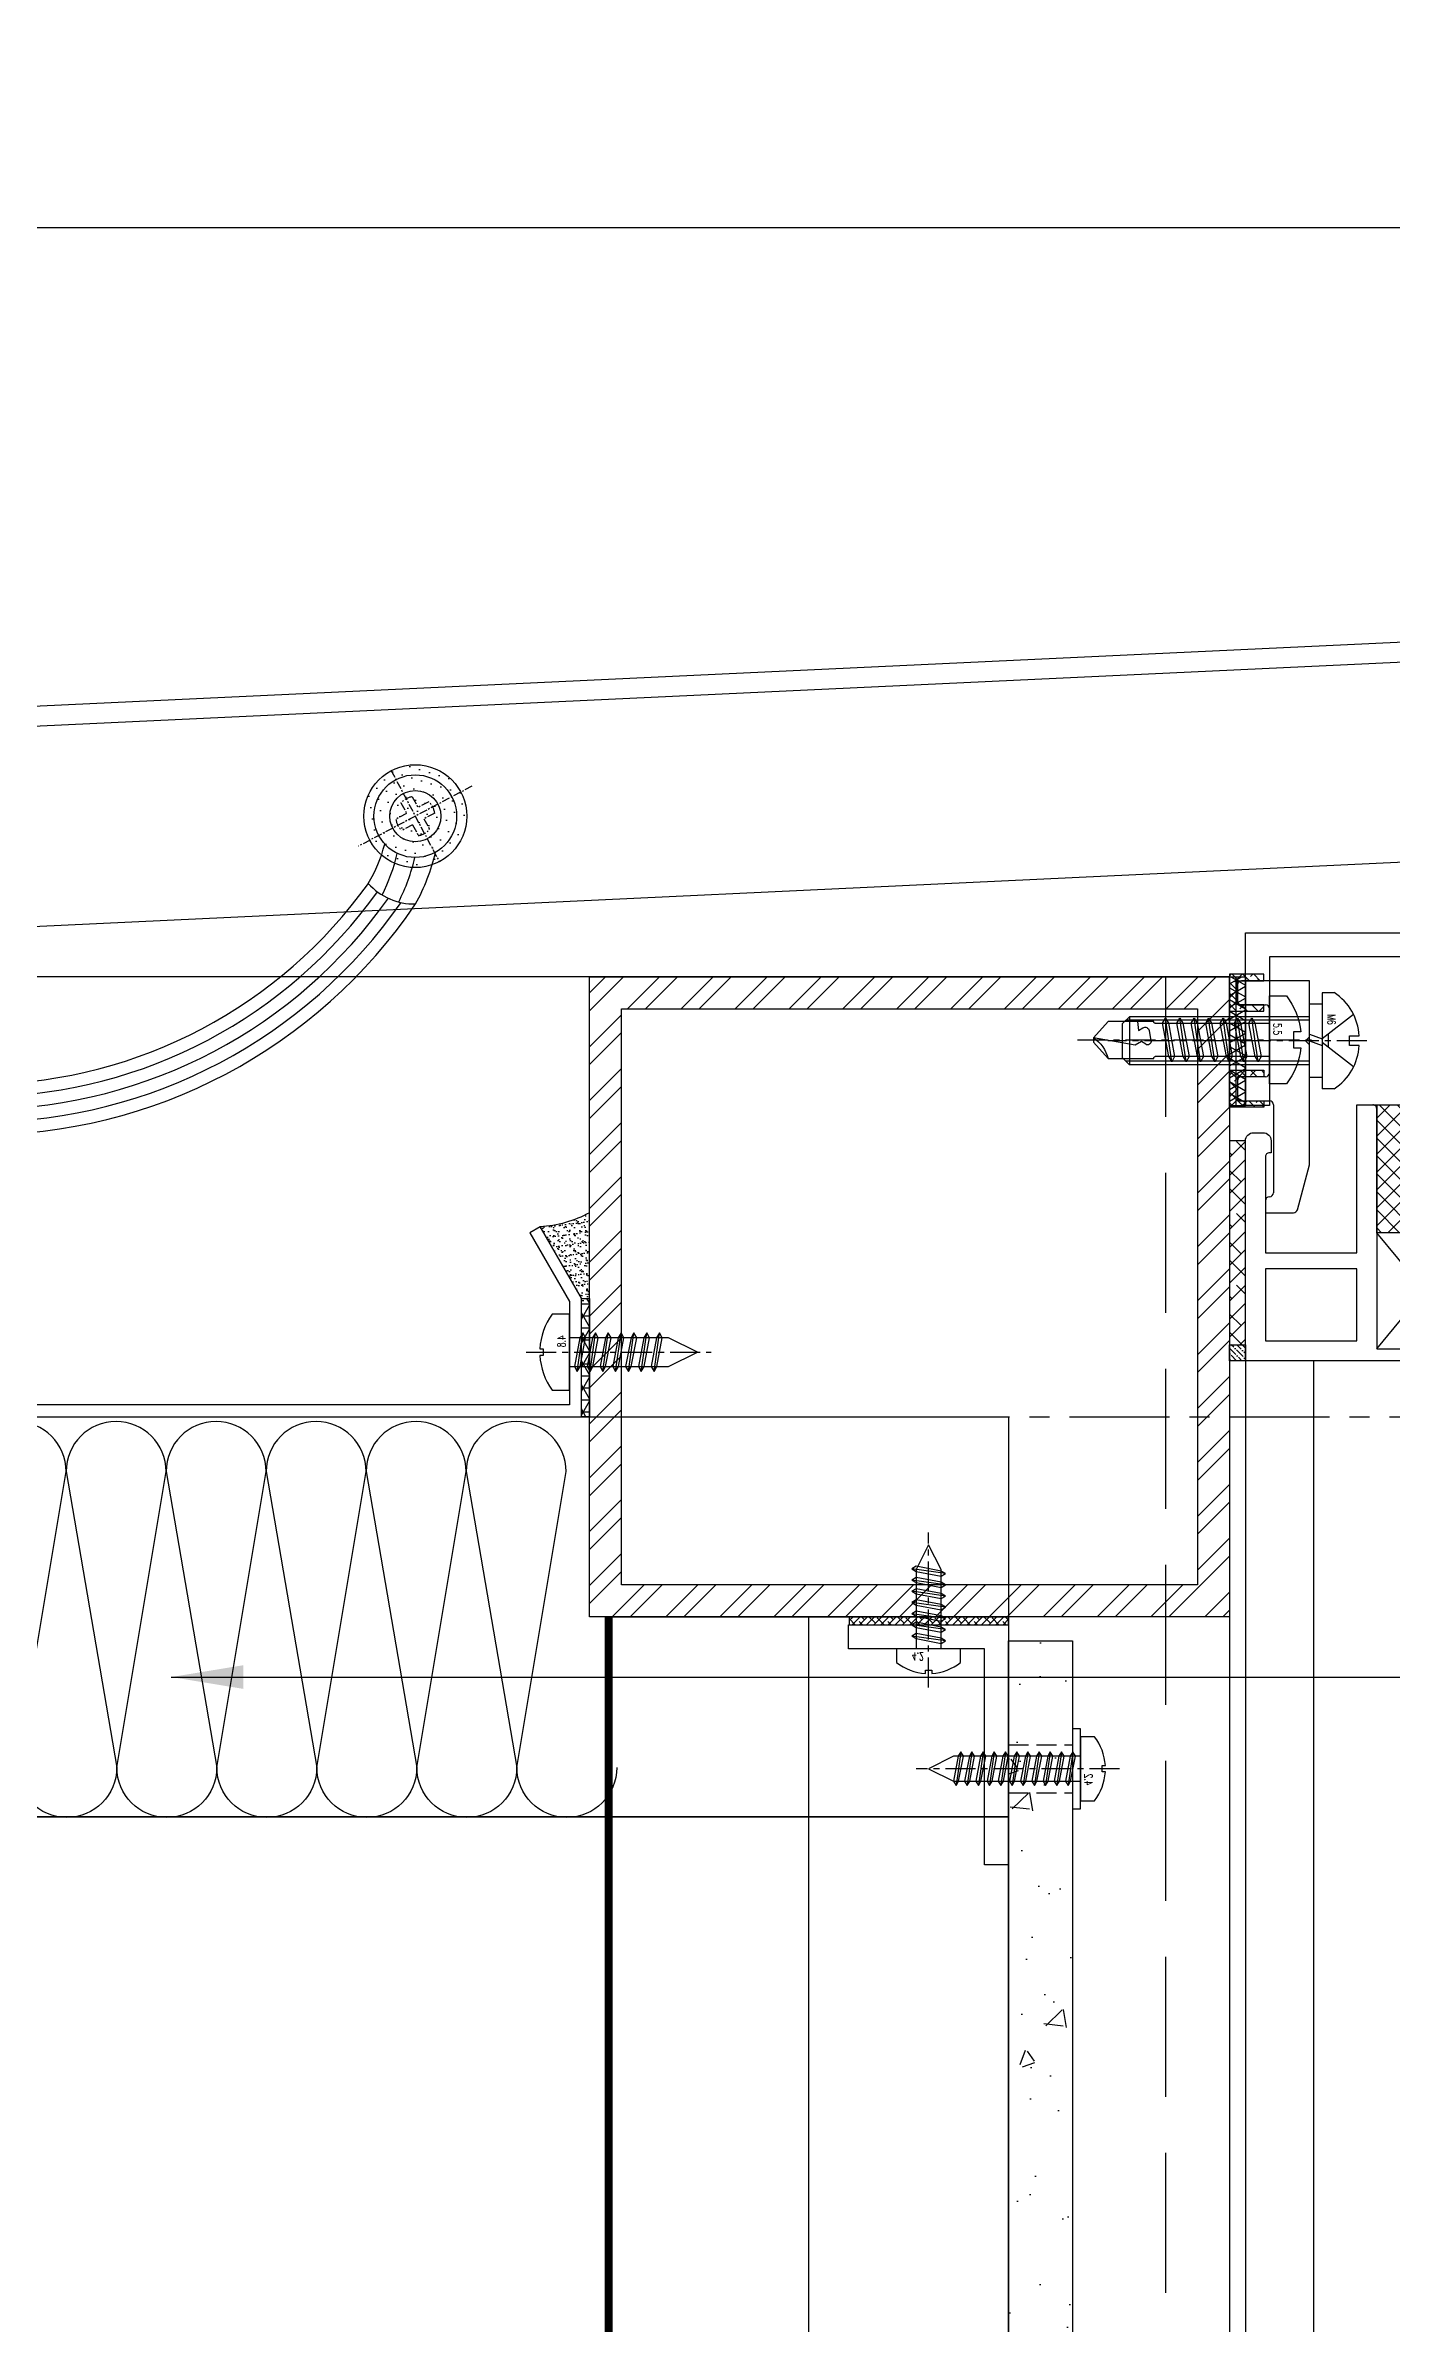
# Model space of a CAD drawing. Extents: x -160106 to 966792, y -663931 to 1550022.
# Drawn here: x -68405 to -68236.8, y -84917.4 to -84632.7 of the extents above; entities that cross this region are included whole.
import ezdxf
from ezdxf.enums import TextEntityAlignment as Align
from ezdxf.xclip import XClip

# ---------------------------------------------------------------- set-up
doc = ezdxf.new("R2010")
doc.units = 0
for name, pattern in [('AUSGEZOGEN', [0]), ('CENTER', [2, 1.25, -0.25, 0.25, -0.25]), ('ZN-CENTER', [2, 1.25, -0.25, 0.25, -0.25]), ('ZN-DASH', [0.35, 0.25, -0.1])]:
    doc.linetypes.add(name, pattern=pattern)
for name, color, linetype in [('!ZN1-填充-8', 8, 'Continuous'), ('!ZN1-标注-173', 173, 'Continuous'), ('!ZN3-不锈钢板幕墙-7', 7, 'Continuous'), ('!ZN3-其它材质幕墙-60', 60, 'Continuous'), ('!ZN3-铝板幕墙-3', 3, 'Continuous'), ('!ZN4-辅助材料-1', 1, 'Continuous'), ('!ZN4-配件-11', 11, 'Continuous'), ('!ZN5-钢材投影-40', 40, 'Continuous'), ('!ZN5-铝材投影-112', 112, 'Continuous'), ('!ZN5-铝材断面-6', 6, 'Continuous'), ('!ZN6-虚线-8', 8, 'ZN-DASH'), ('11紧固件', 11, 'Continuous'), ('2钢材断面', 2, 'Continuous'), ('A_Hatch', 8, 'Continuous'), ('BM', 8, '保温棉'), ('CEN', 1, 'CENTER'), ('DIM', 173, 'Continuous'), ('Fill', 8, 'Continuous'), ('ZX', 240, 'CENTER'), ('型材截面颜色', 253, 'Continuous')]:
    doc.layers.add(name, color=color, linetype=linetype)
for name, color, linetype, lineweight in [('0CABR-填充', 8, 'Continuous', 5), ('0CABR-密封材料、垫片', 195, 'Continuous', 9), ('0填充', 8, 'Continuous', 13)]:
    doc.layers.add(name, color=color, linetype=linetype, lineweight=lineweight)
doc.styles.add('DHTEXT-1', font='ROMANS.shx', dxfattribs={"width": 0.7, "bigfont": 'CHINESE.shx'})
doc.linetypes.add('保温棉', pattern='A,0.006248,-6.2484,[134,ltypeshp.shx,S=6.2484,R=0,X=-6.2484,Y=0],-12.4968,[134,ltypeshp.shx,S=6.2484,R=180,X=6.2484,Y=0],-6.2484', length=24.999848)
doc.dimstyles.new('ZN6', dxfattribs={"dimscale": 6, "dimtxt": 2.5, "dimasz": 1.5, "dimexe": 1, "dimexo": 2, "dimgap": 0.9, "dimtad": 1, "dimdec": 0, "dimdsep": 46, "dimtxsty": 'DHTEXT-1', "dimblk": 'ARCHTICK', "dimcen": 2.5, "dimclrd": 173, "dimclre": 173, "dimclrt": 7, "dimazin": 2, "dimtfac": 1, "dimtdec": 1, "dimtix": 1, "dimtmove": 2, "dimatfit": 3, "dimfxl": 0, "dimtolj": 1, "dimtzin": 0, "dimarcsym": 0})

# ---------------------------------------------------------------- blocks, each defined once
blk = doc.blocks.new('20250822090122')
at = {"layer": 'A_Hatch'}
h = blk.add_hatch(dxfattribs=at)
h.set_pattern_fill('ANSI32', color=256)
h.set_pattern_definition([(45, (-80, -40), (-3.3676, 3.3676), []), (45, (-77.755, -40), (-3.3676, 3.3676), [])])
h.paths.add_polyline_path([(0, 40), (-80, 40), (-80, -40), (0, -40)])
h.paths.add_polyline_path([(-4, 36), (-4, -36), (-76, -36), (-76, 36)], flags=16)
at = {"layer": '2钢材断面'}
for points in [[(-80, 40), (0, 40), (0, -40), (-80, -40)], [(-76, 36), (-4, 36), (-4, -36), (-76, -36)]]:
    blk.add_lwpolyline(points, close=True, dxfattribs=at)
blk = doc.blocks.new('20240131155736')
at = {"layer": '!ZN1-填充-8'}
h = blk.add_hatch(dxfattribs=at)
h.set_pattern_fill('ANSI36', color=256, scale=0.5, angle=270, style=0)
h.set_pattern_definition([(315, (4155.5162, -11794.8225), (1.54348152, -0.420949506), [1.984375, -0.396875, 0, -0.396875])])
h.paths.add_polyline_path([(-0.75, 0.75), (-0.75, -0.75), (1.25, -0.75), (1.25, 0.75)])
at = {"layer": '!ZN4-辅助材料-1', "linetype": 'AUSGEZOGEN'}
blk.add_line((-1.25, 0.75), (1.25, 0.75), dxfattribs=at)
blk = doc.blocks.new('20240131160147')
at = {"layer": '!ZN5-铝材断面-6'}
blk.add_lwpolyline([(-3.36, 1.25), (-3.36, 19.75), (-0.86, 19.75), (-0.86, -10.75), (9.14, -10.75), (9.14, -12.25), (-17.26, -12.25), (-17.26, 15.25, -0.414214), (-16.26, 16.25), (-15.06, 16.25, -0.414214), (-14.06, 15.25), (-14.06, 13.75), (-14.26, 13.75, 0.414214), (-14.76, 13.25), (-14.76, 1.25)], format="xyb", close=True, dxfattribs=at)
blk.add_lwpolyline([(-14.76, -0.75), (-14.76, -9.75), (-3.36, -9.75), (-3.36, -0.75)], close=True, dxfattribs=at)
at = {"layer": '!ZN1-填充-8', "ltscale": 50, "xscale": -1, "rotation": 180}
blk.add_blockref('20240131155736', (9.89, -11.5), dxfattribs=at)
blk = doc.blocks.new('20250822102610', base_point=(-89164.55, -87453.63))
at = {"layer": '!ZN1-填充-8'}
h = blk.add_hatch(dxfattribs=at)
h.set_pattern_fill('ANSI37', color=256, style=0)
h.set_pattern_definition([(45, (0, 0), (-1.122532015, 1.122532015), []), (135, (0, 0), (-1.122532015, -1.122532015), [])])
edge = h.paths.add_edge_path()
edge.add_line((-89165.05, -87423.13), (-89151.55, -87423.13))
edge.add_line((-89151.55, -87423.13), (-89152.55, -87424.13))
edge.add_line((-89152.55, -87424.13), (-89152.55, -87439.13))
edge.add_line((-89152.55, -87439.13), (-89164.55, -87439.13))
edge.add_line((-89164.55, -87439.13), (-89164.55, -87423.63))
edge.add_arc((-89165.05, -87423.63), 0.5, 359.9997, 450)
at = {"layer": '!ZN1-填充-8', "ltscale": 100}
for p, q in [((-89164.55, -87453.63), (-89152.55, -87439.13)), ((-89152.55, -87453.63), (-89164.55, -87439.13))]:
    blk.add_line(p, q, dxfattribs=at)
at = {"layer": '!ZN4-辅助材料-1', "linetype": 'AUSGEZOGEN'}
blk.add_lwpolyline([(-89165.05, -87423.13), (-89151.55, -87423.13), (-89152.55, -87424.13), (-89152.55, -87439.13), (-89164.55, -87439.13), (-89164.55, -87423.63, 0.414215), (-89165.05, -87423.13), (-89165.05, -87423.13)], format="xyb", dxfattribs=at)
blk.add_lwpolyline([(-89152.55, -87439.13), (-89164.55, -87439.13), (-89164.55, -87442.13)], dxfattribs=at)
blk.add_lwpolyline([(-89164.55, -87439.13), (-89164.55, -87453.63), (-89152.55, -87453.63), (-89152.55, -87439.13)], close=True, dxfattribs=at)
blk = doc.blocks.new('20250822103338', base_point=(-89182.55, -87455.13))
at = {"layer": '0填充'}
h = blk.add_hatch(dxfattribs=at)
h.set_pattern_fill('ANSI38', color=256, angle=360, style=0)
h.set_pattern_definition([(45, (0, 0), (-1.122532015, 1.122532015), []), (135, (0, 0), (-3.367596045, 1.122532015), [3.96875, -2.38125])])
h.paths.add_polyline_path([(-89182.55, -87453.13), (-89180.55, -87453.13), (-89180.55, -87427.63), (-89182.55, -87427.63)])
at = {"layer": '型材截面颜色', "ltscale": 60}
h = blk.add_hatch(dxfattribs=at)
h.set_pattern_fill('ANSI36', color=256, scale=0.3, angle=90)
h.set_pattern_definition([(135, (0, 0), (-0.9260889125, 0.2525697034), [1.190625, -0.238125, 0, -0.238125])])
h.paths.add_polyline_path([(-89182.55, -87455.13), (-89182.55, -87453.13), (-89180.55, -87453.13), (-89180.55, -87455.13)])
at = {"layer": '!ZN4-辅助材料-1'}
for points in [[(-89180.55, -87427.63), (-89182.55, -87427.63), (-89182.55, -87453.13), (-89180.55, -87453.13)], [(-89182.55, -87455.13), (-89182.55, -87453.13), (-89180.55, -87453.13), (-89180.55, -87455.13)]]:
    blk.add_lwpolyline(points, close=True, dxfattribs=at)
at = {"layer": '0CABR-密封材料、垫片'}
blk.add_lwpolyline([(-89180.55, -87427.63), (-89182.55, -87427.63), (-89182.55, -87455.13), (-89180.55, -87455.13)], close=True, dxfattribs=at)
blk = doc.blocks.new('20250822103828')
at = {"layer": '!ZN4-辅助材料-1', "ltscale": 100}
for name, p in [('20250822102610', (18.4, 1.5)), ('20250822103338', (0, 0))]:
    blk.add_blockref(name, p, dxfattribs=at)
at = {"layer": '!ZN6-虚线-8', "ltscale": 50}
blk.add_blockref('20240131160147', (19.26, 12.25), dxfattribs=at)
blk = doc.blocks.new('*U3024')
at = {"linetype": 'ByBlock', "ltscale": 10}
for p, q in [((-3.1, 6), (-1.6, 6)), ((-1.6, -6), (-1.6, 6)), ((-5.51, 3.26), (-1.6, 0.23)), ((-1.6, -4.62), (-1.6, 4.62)), ((-1.6, 4.62), (0, 4.62)), ((0, 4.62), (0, -4.62)), ((0, 3), (22.5, 3)), ((22.5, -3), (22.5, 3)), ((22.5, 3), (23.4, 2.1)), ((-6.2, 0.6), (-5, 0.6)), ((-5, 0.6), (-5, -0.6)), ((-2.36, 0.82), (-2.36, -0.82)), ((0, 0), (-1.6, 0.58)), ((0, 2.55), (22.95, 2.55)), ((23.4, -2.1), (23.4, 2.1)), ((-5, -0.6), (-6.2, -0.6)), ((-5.51, -3.26), (-1.6, -0.23)), ((0, -0.83), (-1.6, -0.25)), ((0, -2.55), (22.95, -2.55)), ((22.5, -3), (23.4, -2.1)), ((0, -4.62), (-1.6, -4.62)), ((0, -3), (22.5, -3)), ((-3.1, -6), (-1.6, -6))]:
    blk.add_line(p, q, dxfattribs=at)
at = {"color": 0, "linetype": 'ZN-CENTER', "ltscale": 3}
blk.add_line((-7.15, 0), (25.2, 0), dxfattribs=at)
at = {"linetype": 'ByBlock', "ltscale": 10}
for centre, start, end in [((0.63, 0.27), 123.0516, 177.2303), ((0.63, -0.27), 182.7697, 236.9484)]:
    blk.add_arc(centre, 6.84, start, end, dxfattribs=at)
at = {"layer": 'Defpoints', "color": 0, "ltscale": 10, "style": 'DHTEXT-1', "width": 0.7}
blk.add_text('M6', height=1, rotation=90, dxfattribs=at).set_placement((-2.25, -2.65), align=Align.CENTER)
blk = doc.blocks.new('20250828093013')
at = {"layer": '!ZN5-铝材投影-112'}
for p, q in [((0, 0), (-8.5, 0)), ((0, -7), (0, 0)), ((-9, -0.5), (-9, -2.5)), ((-8.5, -3), (-5.5, -3)), ((-5, -3.5), (-5, -11.5)), ((-5, -3.5), (-5, -3.5)), ((-0.5, -7.5), (0, -7)), ((0, -8), (-0.5, -7.5)), ((0, -23), (0, -8)), ((-9, -12.5), (-9, -14.5)), ((-5.5, -12), (-8.5, -12)), ((-8.5, -15), (-5, -15)), ((-4.5, -15.5), (-4.5, -26.5)), ((-1.51, -28.63), (0, -23)), ((-5.5, -27.5), (-5.5, -29)), ((-5.5, -29), (-1.99, -29))]:
    blk.add_line(p, q, dxfattribs=at)
for centre, start, end in [((-8.5, -0.5), 90, 180), ((-8.5, -2.5), 180, 270), ((-5.5, -3.5), 0, 90), ((-8.5, -12.5), 90, 180), ((-5.5, -11.5), 270, 0), ((-8.5, -14.5), 180, 270), ((-5, -15.5), 0, 90), ((-5, -27.5), 90, 180), ((-5, -26.5), 270, 0), ((-1.99, -28.5), 270, 345)]:
    blk.add_arc(centre, 0.5, start, end, dxfattribs=at)
blk = doc.blocks.new('*U2281')
at = {"color": 0, "linetype": 'CENTER', "ltscale": 3}
blk.add_line((-4.85, 0), (14.54, 0), dxfattribs=at)
at = {"linetype": 'ByBlock', "ltscale": 10}
for p, q in [((0, 1.55), (9.9, 1.55)), ((0.99, 2.11), (1.58, -2.11)), ((2.39, 2.11), (2.98, -2.11)), ((3.79, 2.11), (4.38, -2.11)), ((5.19, 2.11), (5.78, -2.11)), ((6.59, 2.11), (7.18, -2.11)), ((7.99, 2.11), (8.58, -2.11)), ((9.39, 2.11), (9.98, -2.11)), ((9.9, 1.55), (13, 0)), ((9.9, -1.55), (0, -1.55)), ((13, 0), (9.9, -1.55))]:
    blk.add_line(p, q, dxfattribs=at)
blk.add_lwpolyline([(-3.09, 0.4, -0.151467), (-1.72, 4), (0, 4), (0, -4), (-1.72, -4, -0.151467), (-3.09, -0.4), (-2.7, -0.4), (-2.7, 0.4)], format="xyb", close=True, dxfattribs=at)
for points in [[(1.26, -1.55), (0.66, 1.55), (0.99, 2.11), (1.31, 1.55), (1.9, -1.55), (1.58, -2.11)], [(2.66, -1.55), (2.06, 1.55), (2.39, 2.11), (2.71, 1.55), (3.3, -1.55), (2.98, -2.11)], [(4.06, -1.55), (3.46, 1.55), (3.79, 2.11), (4.11, 1.55), (4.7, -1.55), (4.38, -2.11)], [(5.46, -1.55), (4.86, 1.55), (5.19, 2.11), (5.51, 1.55), (6.1, -1.55), (5.78, -2.11)], [(6.86, -1.55), (6.26, 1.55), (6.59, 2.11), (6.91, 1.55), (7.5, -1.55), (7.18, -2.11)], [(8.26, -1.55), (7.66, 1.55), (7.99, 2.11), (8.31, 1.55), (8.9, -1.55), (8.58, -2.11)], [(9.66, -1.55), (9.06, 1.55), (9.39, 2.11), (9.71, 1.55), (10.3, -1.55), (9.98, -2.11)]]:
    blk.add_lwpolyline(points, close=True, dxfattribs=at)
at = {"layer": 'Defpoints', "color": 0, "ltscale": 10, "style": 'DHTEXT-1', "width": 0.7}
blk.add_text('4.2', height=1, rotation=90, dxfattribs=at).set_placement((-0.49, -1.36), align=Align.CENTER)
blk = doc.blocks.new('*U2280')
at = {"color": 0, "linetype": 'CENTER', "ltscale": 3}
blk.add_line((-4.85, 0), (20.54, 0), dxfattribs=at)
at = {"linetype": 'ByBlock', "ltscale": 10}
for p, q in [((0, 1.55), (15.9, 1.55)), ((0.99, 2.11), (1.58, -2.11)), ((2.39, 2.11), (2.98, -2.11)), ((3.79, 2.11), (4.38, -2.11)), ((5.19, 2.11), (5.78, -2.11)), ((6.59, 2.11), (7.18, -2.11)), ((7.99, 2.11), (8.58, -2.11)), ((9.39, 2.11), (9.98, -2.11)), ((10.79, 2.11), (11.38, -2.11)), ((12.19, 2.11), (12.78, -2.11)), ((13.59, 2.11), (14.18, -2.11)), ((14.99, 2.11), (15.58, -2.11)), ((15.9, 1.55), (19, 0)), ((15.9, -1.55), (0, -1.55)), ((19, 0), (15.9, -1.55))]:
    blk.add_line(p, q, dxfattribs=at)
blk.add_lwpolyline([(-3.09, 0.4, -0.151467), (-1.72, 4), (0, 4), (0, -4), (-1.72, -4, -0.151467), (-3.09, -0.4), (-2.7, -0.4), (-2.7, 0.4)], format="xyb", close=True, dxfattribs=at)
for points in [[(1.26, -1.55), (0.66, 1.55), (0.99, 2.11), (1.31, 1.55), (1.9, -1.55), (1.58, -2.11)], [(2.66, -1.55), (2.06, 1.55), (2.39, 2.11), (2.71, 1.55), (3.3, -1.55), (2.98, -2.11)], [(4.06, -1.55), (3.46, 1.55), (3.79, 2.11), (4.11, 1.55), (4.7, -1.55), (4.38, -2.11)], [(5.46, -1.55), (4.86, 1.55), (5.19, 2.11), (5.51, 1.55), (6.1, -1.55), (5.78, -2.11)], [(6.86, -1.55), (6.26, 1.55), (6.59, 2.11), (6.91, 1.55), (7.5, -1.55), (7.18, -2.11)], [(8.26, -1.55), (7.66, 1.55), (7.99, 2.11), (8.31, 1.55), (8.9, -1.55), (8.58, -2.11)], [(9.66, -1.55), (9.06, 1.55), (9.39, 2.11), (9.71, 1.55), (10.3, -1.55), (9.98, -2.11)], [(11.06, -1.55), (10.46, 1.55), (10.79, 2.11), (11.11, 1.55), (11.7, -1.55), (11.38, -2.11)], [(12.46, -1.55), (11.86, 1.55), (12.19, 2.11), (12.51, 1.55), (13.1, -1.55), (12.78, -2.11)], [(13.86, -1.55), (13.26, 1.55), (13.59, 2.11), (13.91, 1.55), (14.5, -1.55), (14.18, -2.11)], [(15.26, -1.55), (14.66, 1.55), (14.99, 2.11), (15.31, 1.55), (15.9, -1.55), (15.58, -2.11)]]:
    blk.add_lwpolyline(points, close=True, dxfattribs=at)
at = {"layer": 'Defpoints', "color": 0, "ltscale": 10, "style": 'DHTEXT-1', "width": 0.7}
blk.add_text('4.2', height=1, rotation=90, dxfattribs=at).set_placement((-0.49, -1.36), align=Align.CENTER)
blk = doc.blocks.new('*U2282')
at = {"linetype": 'ByBlock', "ltscale": 10}
blk.add_lwpolyline([(0, -5), (1, -5), (1, 5), (0, 5)], close=True, dxfattribs=at)
blk = doc.blocks.new('*U1421')
at = {"layer": '!ZN1-填充-8', "ltscale": 10}
h = blk.add_hatch(dxfattribs=at)
h.set_pattern_fill('AR-CONC', color=8, scale=10)
h.set_pattern_definition([(50, (186.928, 0), (18.2185, -1.5939), [1.905, -20.955]), (355, (186.928, 0), (-3.5243, 19.1057), [1.524, -16.764]), (100.451, (188.446, -0.133), (14.6943, 17.5117), [1.619, -17.809]), (46.184, (186.928, 5.08), (27.108, -4.2042), [2.8575, -31.4325]), (96.636, (189.187, 4.73), (23.7404, 24.7426), [2.4285, -26.7135]), (351.184, (186.928, 5.08), (23.7405, 24.7425), [2.286, -25.146]), (21, (189.468, 3.81), (15.1615, -10.2266), [1.905, -20.955]), (326, (189.468, 3.81), (6.1802, 18.4188), [1.524, -16.764]), (71.451, (190.731, 2.958), (21.3416, 8.1923), [1.619, -17.809]), (37.5, (186.928, 0), (0.30886, 8.4555), [0, -16.5608, 0, -17.018, 0, -16.8275]), (7.5, (186.928, 0), (6.68197, 10.01806), [0, -9.7028, 0, -16.1798, 0, -6.4135]), (327.5, (181.2636, 0), (13.55906, -0.57287), [0, -6.35, 0, -19.812, 0, -26.289]), (317.5, (178.724, 0), (14.8129, 2.54265), [0, -8.255, 0, -13.1572, 0, -18.669])])
edge = h.paths.add_edge_path()
edge.add_line((394.16, 8), (0, 8))
edge.add_line((0, 8), (0, 0))
edge.add_line((0, 0), (394.16, 0))
at = {"layer": '!ZN1-填充-8', "const_width": 1}
blk.add_lwpolyline([(-3, 58), (394.16, 58)], dxfattribs=at)
at = {"layer": '!ZN3-其它材质幕墙-60', "ltscale": 20}
blk.add_lwpolyline([(394.16, 8), (0, 8), (0, 0), (394.16, 0)], dxfattribs=at)
at = {"layer": '!ZN5-铝材投影-112'}
blk.add_lwpolyline([(-2, 8), (28, 8), (28, 11), (1, 11), (1, 28), (-2, 28)], close=True, dxfattribs=at)
at = {"layer": '!ZN6-虚线-8', "color": 8, "linetype": 'ZN-DASH', "ltscale": 10}
for p, q in [((13, 8), (13, 0)), ((19, 8), (19, 0))]:
    blk.add_line(p, q, dxfattribs=at)
at = {"layer": 'BM'}
blk.add_line((-3, 33), (394.16, 33), dxfattribs=at)
at = {"layer": 'Defpoints', "color": 8}
blk.add_lwpolyline([(394.16, 58), (-3, 58), (-3, 8), (394.16, 8)], dxfattribs=at)
at = {"layer": '!ZN4-配件-11', "color": 1}
for name, p, rotation in [('*U2281', (1, 18), 180), ('*U2280', (16, -1), 89.99999999999997)]:
    blk.add_blockref(name, p, dxfattribs=dict(at, rotation=rotation))
at = {"layer": '!ZN4-配件-11', "extrusion": (0, 0, -1), "zscale": -1, "rotation": 270}
blk.add_blockref('*U2282', (-16, 0), dxfattribs=at)
blk = doc.blocks.new('*U2283')
at = {"color": 0, "linetype": 'CENTER', "ltscale": 3}
blk.add_line((-5.42, 0), (17.71, 0), dxfattribs=at)
at = {"linetype": 'ByBlock', "ltscale": 10}
for p, q in [((0, 1.79), (12.38, 1.79)), ((0.98, 2.4), (1.66, -2.4)), ((2.58, 2.4), (3.26, -2.4)), ((4.18, 2.4), (4.86, -2.4)), ((5.78, 2.4), (6.46, -2.4)), ((7.38, 2.4), (8.06, -2.4)), ((8.98, 2.4), (9.66, -2.4)), ((10.58, 2.4), (11.26, -2.4)), ((12.38, 1.79), (16, 0)), ((16, 0), (12.38, -1.79)), ((12.38, -1.79), (0, -1.79))]:
    blk.add_line(p, q, dxfattribs=at)
blk.add_lwpolyline([(-3.3, 0.4), (-3.69, 0.4, -0.147478), (-2.14, 4.75), (0, 4.75), (0, -4.75), (-2.14, -4.75, -0.147478), (-3.69, -0.4), (-3.3, -0.4)], format="xyb", close=True, dxfattribs=at)
for points in [[(1.3, -1.79), (0.63, 1.79), (0.98, 2.4), (1.33, 1.79), (2.01, -1.79), (1.66, -2.4)], [(2.9, -1.79), (2.23, 1.79), (2.58, 2.4), (2.93, 1.79), (3.61, -1.79), (3.26, -2.4)], [(4.5, -1.79), (3.83, 1.79), (4.18, 2.4), (4.53, 1.79), (5.21, -1.79), (4.86, -2.4)], [(6.1, -1.79), (5.43, 1.79), (5.78, 2.4), (6.13, 1.79), (6.81, -1.79), (6.46, -2.4)], [(7.7, -1.79), (7.03, 1.79), (7.38, 2.4), (7.73, 1.79), (8.41, -1.79), (8.06, -2.4)], [(9.3, -1.79), (8.63, 1.79), (8.98, 2.4), (9.33, 1.79), (10.01, -1.79), (9.66, -2.4)], [(10.9, -1.79), (10.23, 1.79), (10.58, 2.4), (10.93, 1.79), (11.61, -1.79), (11.26, -2.4)]]:
    blk.add_lwpolyline(points, close=True, dxfattribs=at)
at = {"layer": 'Defpoints', "color": 0, "ltscale": 10, "style": 'DHTEXT-1', "width": 0.7}
blk.add_text('4.8', height=1, rotation=90, dxfattribs=at).set_placement((-0.49, -1.36), align=Align.CENTER)
blk = doc.blocks.new('fldx')
h = blk.add_hatch()
h.set_pattern_fill('DOTS', color=256, angle=45, style=0)
h.set_pattern_definition([(45, (-6059.4724, -1072.3476), (-0.561266, 1.68379802), [0, -1.5875])])
h.paths.add_polyline_path([(19.49, 32.64, 1), (3.4, 32.64, 1)])
h = blk.add_hatch()
h.set_pattern_fill('DOTS', color=256, angle=45, style=0)
h.set_pattern_definition([(45, (-6059.4724, -1162.3476), (-0.561266, 1.68379802), [0, -1.5875])])
h.paths.add_polyline_path([(19.49, -57.36, 1), (3.4, -57.36, 1)])
at = {"layer": '!ZN1-标注-173'}
blk.add_line((18.18, -57.67), (17.18, -57.67), dxfattribs=at)
blk.add_line((17.18, -57.67), (17.18, -57.67))
for centre in [(11.45, 32.64), (11.45, -57.36)]:
    blk.add_circle(centre, 8.04)
at = {"color": 4, "linetype": 'ByBlock'}
for centre, radius in [((11.45, 32.64), 6.46), ((11.45, 32.64), 4), ((11.45, -57.36), 6.46), ((11.45, -57.36), 4)]:
    blk.add_circle(centre, radius, dxfattribs=at)
for centre, radius, start, end in [((-3.45, 8.5), 32.36, 33.3012, 48.7001), ((-4.22, 5.26), 32.36, 35.5939, 48.7001), ((-3.45, 8.5), 24.36, 31.4964, 47.2287), ((-6.2, 3.24), 32.36, 36.1342, 48.3888), ((14.9, 30.67), 9.75, 284.3816, 333.1611), ((-48.93, -12.36), 82.18, 331.9581, 28.0419), ((-48.93, -12.36), 76.18, 333.286, 26.714), ((-48.93, -12.36), 78.18, 333.1628, 26.8372), ((-48.93, -12.36), 80.18, 332.7336, 27.2664), ((-49.92, -12.36), 75.17, 333.4377, 26.5623), ((-3.45, -33.23), 24.36, 312.7713, 328.5036), ((14.9, -55.4), 9.75, 26.8389, 75.6184), ((-6.2, -27.97), 32.36, 311.6112, 323.8658), ((-4.22, -29.98), 32.36, 311.2999, 324.4061), ((-3.45, -33.23), 32.36, 311.2999, 326.6988)]:
    blk.add_arc(centre, radius, start, end, dxfattribs=at)
at = {"layer": 'CEN', "linetype": 'ZN-CENTER'}
for p, q in [((11.45, 42.65), (11.45, 22.63)), ((3.32, 32.64), (19.4, 32.64)), ((8.55, 33.64), (10.45, 33.64)), ((10.45, 35.54), (10.45, 33.64)), ((12.45, 35.54), (12.45, 33.64)), ((12.45, 33.64), (14.35, 33.64)), ((8.55, 31.64), (10.45, 31.64)), ((10.45, 31.64), (10.45, 29.74)), ((12.45, 31.64), (14.35, 31.64)), ((12.45, 31.64), (12.45, 29.74)), ((11.45, -67.37), (11.45, -47.35)), ((8.55, -56.36), (10.45, -56.36)), ((10.45, -56.36), (10.45, -54.46)), ((12.45, -56.36), (12.45, -54.46)), ((12.45, -56.36), (14.35, -56.36)), ((3.36, -57.36), (19.44, -57.36)), ((8.55, -58.36), (10.45, -58.36)), ((10.45, -60.26), (10.45, -58.36)), ((12.45, -60.26), (12.45, -58.36)), ((12.45, -58.36), (14.35, -58.36))]:
    blk.add_line(p, q, dxfattribs=at)
for centre, start, end in [((11.45, 32.64), 70.9815, 109.0185), ((11.45, 32.64), 160.9818, 199.0187), ((11.45, 32.64), 340.9813, 19.0182), ((11.45, 32.64), 250.9815, 289.0185), ((11.45, -57.36), 160.9813, 199.0182), ((11.45, -57.36), 70.9815, 109.0185), ((11.45, -57.36), 340.9818, 19.0187), ((11.45, -57.36), 250.9815, 289.0185)]:
    blk.add_arc(centre, 3.07, start, end, dxfattribs=at)
blk = doc.blocks.new('*U3023')
at = {"color": 0, "linetype": 'CENTER', "ltscale": 3}
blk.add_line((24, 0), (-5.91, 0), dxfattribs=at)
at = {"linetype": 'ByBlock', "ltscale": 10}
for p, q in [((0, 2.08), (14.29, 2.08)), ((1.42, 2.73), (2.2, -2.73)), ((3.22, 2.73), (4, -2.73)), ((5.02, 2.73), (5.8, -2.73)), ((6.82, 2.73), (7.6, -2.73)), ((8.62, 2.73), (9.4, -2.73)), ((10.42, 2.73), (11.2, -2.73)), ((12.22, 2.73), (13, -2.73)), ((14.29, -2.09), (0, -2.09))]:
    blk.add_line(p, q, dxfattribs=at)
blk.add_lwpolyline([(-3.94, 1, -0.137385), (-2.12, 5.5), (0, 5.5), (0, -5.5), (-2.12, -5.5, -0.137385), (-3.94, -1), (-3, -1), (-3, 1)], format="xyb", close=True, dxfattribs=at)
for points in [[(1.83, -2.09), (1.05, 2.08), (1.42, 2.73), (1.79, 2.08), (2.57, -2.09), (2.2, -2.73)], [(3.63, -2.09), (2.85, 2.08), (3.22, 2.73), (3.59, 2.08), (4.37, -2.09), (4, -2.73)], [(5.43, -2.09), (4.65, 2.08), (5.02, 2.73), (5.39, 2.08), (6.17, -2.09), (5.8, -2.73)], [(7.23, -2.09), (6.45, 2.08), (6.82, 2.73), (7.19, 2.08), (7.97, -2.09), (7.6, -2.73)], [(9.03, -2.09), (8.25, 2.08), (8.62, 2.73), (8.99, 2.08), (9.77, -2.09), (9.4, -2.73)], [(10.83, -2.09), (10.05, 2.08), (10.42, 2.73), (10.79, 2.08), (11.57, -2.09), (11.2, -2.73)], [(12.63, -2.09), (11.85, 2.08), (12.22, 2.73), (12.59, 2.08), (13.37, -2.09), (13, -2.73)]]:
    blk.add_lwpolyline(points, close=True, dxfattribs=at)
for points in [[(14.29, -2.09, -0.414214), (14.45, -2.24), (14.45, -2.32), (20.18, -2.32), (22, -0.26), (22, 0.26), (20.18, 2.32), (14.45, 2.32), (14.45, 2.24, -0.414214), (14.29, 2.08)], [(16.51, -2.32), (16.36, -1.2), (15.83, -1.52, -0.530462), (15.03, -1.17), (14.81, 0.1, -0.651316), (15.47, 0.54), (16, 0.21), (16.77, 0.66), (22, -0.26, -0.201226), (20.18, 2.32)]]:
    blk.add_lwpolyline(points, format="xyb", dxfattribs=at)
at = {"layer": 'Defpoints', "color": 0, "ltscale": 10, "style": 'DHTEXT-1', "width": 0.7}
blk.add_text('5.5', height=1, rotation=90, dxfattribs=at).set_placement((-0.49, -1.36), align=Align.CENTER)
blk = doc.blocks.new('*U3563')
at = {"linetype": 'ByBlock', "lineweight": -2, "ltscale": 10}
for p, q in [((-1.2, -3), (-1.2, 3)), ((0, 4.2), (0, -4.2)), ((5.5, 2), (0, 2)), ((5.5, 2.5), (5.5, -2.5)), ((5.5, -2), (0, -2))]:
    blk.add_line(p, q, dxfattribs=at)
at = {"color": 0, "linetype": 'CENTER', "ltscale": 3}
blk.add_line((10.01, 0), (-2.45, 0), dxfattribs=at)
at = {"linetype": 'ByBlock', "lineweight": -2, "ltscale": 10}
for centre, radius, start, end in [((0, 3), 1.2, 90, 180), ((7, 2.5), 1.5, 348.448, 180), ((4.42, 0), 5.96, 160.395, 199.605), ((16.17, 0), 8, 164.3308, 195.6692), ((6.19, 0), 2.67, 323.2266, 36.7843), ((7, -2.5), 1.5, 180, 11.552), ((0, -3), 1.2, 180, 270)]:
    blk.add_arc(centre, radius, start, end, dxfattribs=at)
at = {"layer": 'Defpoints', "color": 0, "ltscale": 10, "style": 'DHTEXT-1', "width": 0.7}
blk.add_text('D4', height=1, rotation=90, dxfattribs=at).set_placement((7.37, -1.85), align=Align.CENTER)
blk = doc.blocks.new('20250918111454', base_point=(-75307.87, -83259.22))
at = {"layer": '!ZN1-填充-8'}
h = blk.add_hatch(dxfattribs=at)
h.set_pattern_fill('NET3', color=256, scale=0.4, angle=90, style=0)
h.paths.add_polyline_path([(-75305.87, -83275.38), (-75307.87, -83275.38), (-75307.87, -83259.22), (-75305.87, -83259.22)])
at = {"layer": '!ZN3-铝板幕墙-3', "ltscale": 40}
for p, q in [((-75218.47, -83264.22), (-75218.47, -83214.22)), ((-75220.97, -83261.66), (-75220.97, -83216.85)), ((-75278.47, -83259.22), (-75278.47, -83242.09))]:
    blk.add_line(p, q, dxfattribs=at)
at = {"layer": '!ZN3-铝板幕墙-3', "ltscale": 30}
for p, q in [((-75241.96, -83256.72), (-75278.47, -83256.72)), ((-75220.97, -83261.66), (-75241.96, -83256.72)), ((-75242.52, -83259.22), (-75278.47, -83259.22)), ((-75218.47, -83264.22), (-75242.52, -83259.22))]:
    blk.add_line(p, q, dxfattribs=at)
at = {"layer": '!ZN4-辅助材料-1', "ltscale": 5}
blk.add_lwpolyline([(-75305.87, -83275.38), (-75307.87, -83275.38), (-75307.87, -83259.22), (-75305.87, -83259.22)], close=True, dxfattribs=at)
at = {"layer": '!ZN5-铝材投影-112'}
blk.add_lwpolyline([(-75305.87, -83275.34), (-75305.87, -83253.72), (-75262.21, -83253.72), (-75262.21, -83256.72), (-75302.87, -83256.72), (-75302.87, -83275.34)], close=True, dxfattribs=at)
at = {"layer": '!ZN4-配件-11', "color": 1, "ltscale": 40}
for name, p, rotation in [('*U3563', (-75269.56, -83259.22), 90), ('*U3023', (-75302.87, -83267.13), 180)]:
    blk.add_blockref(name, p, dxfattribs=dict(at, rotation=rotation))
blk = doc.blocks.new('20250828170426')
at = {"layer": '!ZN1-填充-8'}
h = blk.add_hatch(dxfattribs=at)
h.set_pattern_fill('AR-SAND', color=256, scale=0.5, style=0)
h.set_pattern_definition([(37.5, (116136.4676, 31745.2185), (-0.031496679, 0.9634118845), [0, -0.76, 0, -0.85, 0, -0.8125]), (7.5, (116136.4676, 31745.2185), (0.884888353, 1.411073033), [0, -0.41, 0, -0.685, 0, -0.2625]), (327.5, (116135.8526, 31745.2185), (1.557070931, 0.002829527), [0, -0.25, 0, -0.9, 0, -1.175]), (317.5, (116135.8526, 31745.2185), (1.503063302, 0.438837782), [0, -0.125, 0, -0.59, 0, -0.675])])
edge = h.paths.add_edge_path()
edge.add_arc((-341.35, 13188.09), 14.38, 273.1328, 298.888, ccw=False)
edge.add_line((-340.56, 13173.73), (-335.4, 13164.79))
edge.add_line((-335.4, 13164.79), (-335.4, 13164.47))
edge.add_line((-335.4, 13164.47), (-334.4, 13164.47))
edge.add_line((-334.4, 13164.47), (-334.4, 13175.5))
at = {"layer": '!ZN1-填充-8', "ltscale": 0.1}
h = blk.add_hatch(dxfattribs=at)
h.set_pattern_fill('NET3', color=256, scale=3, style=0)
h.set_pattern_definition([(7e-15, (116262.4677, 31722.512), (0, 1.5), []), (60, (116262.4677, 31722.512), (-1.299038106, 0.75), []), (120, (116262.4677, 31722.512), (-1.299038106, -0.75), [])])
h.paths.add_polyline_path([(-335.4, 13164.79), (-334.4, 13164.79), (-334.4, 13150), (-335.4, 13150)])
at = {"layer": '0CABR-填充'}
h = blk.add_hatch(dxfattribs=at)
h.set_pattern_fill('ANSI38', color=256, scale=0.3, angle=90)
h.set_pattern_definition([(135, (424.7331, 1705.5461), (-0.67351921, -0.67351921), []), (225, (424.7331, 1705.5461), (-0.67351921, -2.02055763), [2.38125, -1.42875])])
h.paths.add_polyline_path([(-250.1, 13200.7), (-250.1, 13201.5), (-253.4, 13201.5), (-253.4, 13204.5), (-250.1, 13204.5), (-250.1, 13205.3), (-254.4, 13205.3), (-254.4, 13200.7)])
h = blk.add_hatch(dxfattribs=at)
h.set_pattern_fill('ANSI38', color=256, scale=0.3, angle=90)
h.set_pattern_definition([(135, (424.7331, 1705.5461), (-0.67351921, -0.67351921), []), (225, (424.7331, 1705.5461), (-0.67351921, -2.02055763), [2.38125, -1.42875])])
h.paths.add_polyline_path([(-250.1, 13200.7), (-250.1, 13201.5), (-253.4, 13201.5), (-253.4, 13204.5), (-250.1, 13204.5), (-250.1, 13205.3), (-254.4, 13205.3), (-254.4, 13200.7)])
h = blk.add_hatch(dxfattribs=at)
h.set_pattern_fill('ANSI38', color=256, scale=0.3, angle=90)
h.set_pattern_definition([(135, (424.7331, 1698.5472), (-0.67351921, -0.67351921), []), (225, (424.7331, 1698.5472), (-0.67351921, -2.02055763), [2.38125, -1.42875])])
h.paths.add_polyline_path([(-250.1, 13188.7), (-250.1, 13189.5), (-253.4, 13189.5), (-253.4, 13192.5), (-250.1, 13192.5), (-250.1, 13193.3), (-254.4, 13193.3), (-254.4, 13188.7)])
h = blk.add_hatch(dxfattribs=at)
h.set_pattern_fill('ANSI38', color=256, scale=0.3, angle=90)
h.set_pattern_definition([(135, (424.7331, 1698.5472), (-0.67351921, -0.67351921), []), (225, (424.7331, 1698.5472), (-0.67351921, -2.02055763), [2.38125, -1.42875])])
h.paths.add_polyline_path([(-250.1, 13188.7), (-250.1, 13189.5), (-253.4, 13189.5), (-253.4, 13192.5), (-250.1, 13192.5), (-250.1, 13193.3), (-254.4, 13193.3), (-254.4, 13188.7)])
at = {"layer": 'Fill', "ltscale": 50}
h = blk.add_hatch(dxfattribs=at)
h.set_pattern_fill('ANSI38', color=256, scale=0.4, style=0)
h.set_pattern_definition([(45, (-301.935, 13124), (-0.449013, 0.449013), []), (135, (-301.935, 13124), (-1.347038, 0.449013), [1.5875, -0.9525])])
h.paths.add_polyline_path([(-301.93, 13125), (-301.93, 13124), (-282, 13124), (-282, 13125)])
at = {"layer": '!ZN1-填充-8'}
blk.add_lwpolyline([(-500, 13150), (-282, 13150), (-282, 13100), (-500, 13100)], close=True, dxfattribs=at)
at = {"layer": '!ZN3-不锈钢板幕墙-7', "ltscale": 4}
blk.add_lwpolyline([(-501.5, 13151.5), (-501.5, 13151.5), (-537.1, 13151.5), (-545.69, 13156.46), (-546.44, 13155.16), (-537.5, 13150), (-500, 13150), (-500, 13150), (-335.4, 13150), (-335.4, 13164.79), (-340.56, 13173.73), (-341.86, 13172.98), (-336.9, 13164.39), (-336.9, 13151.5)], close=True, dxfattribs=at)
at = {"layer": '!ZN3-铝板幕墙-3'}
for p, q in [((-165, 13250), (-750, 13222.5)), ((-164.88, 13247.5), (-749.88, 13220)), ((-225, 13219.65), (-725, 13196.14))]:
    blk.add_line(p, q, dxfattribs=at)
at = {"layer": '!ZN4-辅助材料-1', "ltscale": 4}
blk.add_line((-500, 13100), (-282, 13100), dxfattribs=at)
at = {"layer": '!ZN4-辅助材料-1'}
for points in [[(-250.1, 13200.7), (-250.1, 13201.5), (-253.4, 13201.5), (-253.4, 13204.5), (-250.1, 13204.5), (-250.1, 13205.3), (-254.4, 13205.3), (-254.4, 13200.7), (-250.1, 13200.7)], [(-250.1, 13193.3), (-250.1, 13192.5), (-253.4, 13192.5), (-253.4, 13189.5), (-250.1, 13189.5), (-250.1, 13188.7), (-254.4, 13188.7), (-254.4, 13193.3), (-250.1, 13193.3)]]:
    blk.add_lwpolyline(points, dxfattribs=at)
at = {"layer": '!ZN4-辅助材料-1', "ltscale": 4}
blk.add_lwpolyline([(-340.56, 13173.73), (-335.4, 13164.79), (-334.4, 13164.79), (-334.4, 13175.5, -0.112853), (-340.56, 13173.73)], format="xyb", dxfattribs=at)
blk.add_lwpolyline([(-335.4, 13164.79), (-334.4, 13164.79), (-334.4, 13150), (-335.4, 13150)], close=True, dxfattribs=at)
at = {"layer": '!ZN5-钢材投影-40', "ltscale": 0.3}
for q in [(-454.4, 13205), (-254.4, 12831.04)]:
    blk.add_line((-254.4, 13205), q, dxfattribs=at)
at = {"layer": '!ZN5-铝材投影-112'}
for p, q in [((-252.4, 13157), (-252.4, 12831.04)), ((-243.9, 13157), (-243.9, 12831.04))]:
    blk.add_line(p, q, dxfattribs=at)
at = {"layer": '!ZN6-虚线-8', "color": 8, "linetype": 'ZN-DASH', "ltscale": 70}
blk.add_line((-262.4, 13205), (-262.4, 12831.04), dxfattribs=at)
at = {"layer": '0CABR-密封材料、垫片'}
for points in [[(-250.1, 13200.7), (-250.1, 13201.5), (-253.4, 13201.5), (-253.4, 13204.5), (-250.1, 13204.5), (-250.1, 13205.3), (-254.4, 13205.3), (-254.4, 13200.7), (-250.1, 13200.7)], [(-250.1, 13193.3), (-250.1, 13192.5), (-253.4, 13192.5), (-253.4, 13189.5), (-250.1, 13189.5), (-250.1, 13188.7), (-254.4, 13188.7), (-254.4, 13193.3), (-250.1, 13193.3)]]:
    blk.add_lwpolyline(points, dxfattribs=at)
at = {"layer": '11紧固件', "ltscale": 50}
blk.add_lwpolyline([(-301.93, 13125), (-301.93, 13124), (-282, 13124), (-282, 13125), (-301.93, 13125)], dxfattribs=at)
at = {"layer": 'Fill'}
blk.add_lwpolyline([(-330.97, 13106.16, -1), (-343.47, 13106.16), (-337.31, 13143.15, 1), (-349.81, 13143.15), (-343.47, 13106.16, -1), (-355.97, 13106.16), (-349.81, 13143.15, 1), (-362.31, 13143.15), (-355.97, 13106.16, -1), (-368.47, 13106.16), (-362.31, 13143.15, 1), (-374.81, 13143.15), (-368.47, 13106.16, -1), (-380.97, 13106.16), (-374.81, 13143.15, 1), (-387.31, 13143.15), (-380.97, 13106.16, -1), (-393.47, 13106.16), (-387.31, 13143.15, 1), (-399.81, 13143.15), (-393.47, 13106.16, -1), (-405.97, 13106.16), (-399.81, 13143.15, 1), (-412.31, 13143.15)], format="xyb", dxfattribs=at)
at = {"layer": 'ZX', "ltscale": 10}
blk.add_line((-334.4, 13150), (-200, 13150), dxfattribs=at)
at = {"layer": '!ZN3-铝板幕墙-3', "ltscale": 40}
blk.add_blockref('20250918111454', (-254.4, 13205), dxfattribs=at)
at = {"layer": '!ZN4-辅助材料-1', "ltscale": 100}
blk.add_blockref('20250822103828', (-254.4, 13157), dxfattribs=at)
at = {"layer": '!ZN4-配件-11', "color": 1, "rotation": 180}
blk.add_blockref('*U3024', (-244.4, 13197), dxfattribs=at)
at = {"layer": '!ZN4-配件-11', "color": 1, "xscale": -1, "rotation": 180}
blk.add_blockref('*U2283', (-336.9, 13158.07), dxfattribs=at)
at = {"layer": '!ZN5-铝材投影-112', "ltscale": 50}
blk.add_blockref('20250828093013', (-244.4, 13204.5), dxfattribs=at)
at = {"layer": '!ZN5-铝材断面-6', "ltscale": 100}
blk.add_blockref('20250822090122', (-254.4, 13165), dxfattribs=at)
at = {"xscale": 0.7999999999999995, "yscale": 0.7999999999999995, "zscale": 0.7999999999999995, "rotation": 297.839202224568}
blk.add_blockref('fldx', (-383.53, 13220.97), dxfattribs=at)
at = {"xscale": -1.000000000000005, "rotation": 90}
blk.add_blockref('*U1421', (-274, 13122), dxfattribs=at)
blk = doc.blocks.new('_ArchTick')
at = {"color": 0, "linetype": 'ByBlock', "const_width": 0.4}
blk.add_lwpolyline([(-0.5, -0.5), (0.5, 0.5)], dxfattribs=at)
blk = doc.blocks.new('*D1871')
at = {"layer": 'Defpoints', "color": 0, "ltscale": 60, "transparency": 16777216}
for p in [(-68167.6, -84655.44), (-68167.6, -84702.33), (-68752.6, -84731.58)]:
    blk.add_point(p, dxfattribs=at)
at = {"layer": 'DIM', "color": 173, "linetype": 'ByBlock', "lineweight": -2, "ltscale": 60, "transparency": 16777216}
for p, q in [((-68752.6, -84719.58), (-68752.6, -84649.44)), ((-68167.6, -84690.33), (-68167.6, -84649.44)), ((-68752.6, -84655.44), (-68167.6, -84655.44))]:
    blk.add_line(p, q, dxfattribs=at)
at = {"layer": 'DIM', "color": 173, "lineweight": -2, "ltscale": 60, "transparency": 16777216, "xscale": 9, "yscale": 9, "zscale": 9, "rotation": 180}
blk.add_blockref('_ArchTick', (-68752.6, -84655.44), dxfattribs=at)
at = {"layer": 'DIM', "color": 173, "lineweight": -2, "ltscale": 60, "transparency": 16777216, "xscale": 9, "yscale": 9, "zscale": 9}
blk.add_blockref('_ArchTick', (-68167.6, -84655.44), dxfattribs=at)
at = {"layer": 'DIM', "color": 7, "ltscale": 60, "transparency": 16777216, "insert": (-68460.1, -84642.54), "char_height": 15, "attachment_point": 5, "style": 'DHTEXT-1'}
blk.add_mtext('\\A1;585', dxfattribs=at)

msp = doc.modelspace()

# ---------------------------------------------------------------- block references
at = {"ltscale": 40}
ref = msp.add_blockref('20250828170426', (-68002.6, -97954.08), dxfattribs=at)
XClip(ref).set_block_clipping_path([(-1183.6332781368, 11336.7292181165), (77.2482194211, 13367.0862453856)])

# ---------------------------------------------------------------- next in the draw order: dimensions: what is measured, and where the dimension line sits
at = {"layer": 'DIM', "ltscale": 60}
dim = msp.add_linear_dim(base=(-68167.6, -84655.44), p1=(-68752.6, -84731.58), p2=(-68167.6, -84702.33), dimstyle='ZN6', dxfattribs=at)
dim.commit()
dim.dimension.update_dxf_attribs({"geometry": '*D1871', "text_midpoint": (-68460.1, -84642.54)})

# ---------------------------------------------------------------- next in the draw order: leaders
at = {"layer": 'DIM'}
msp.add_leader([(-68389.26, -84836.62), (-68081.61, -84836.62), (-67994.6, -84836.62)], dimstyle='ZN6', dxfattribs=at)

doc.saveas('drawing.dxf')
